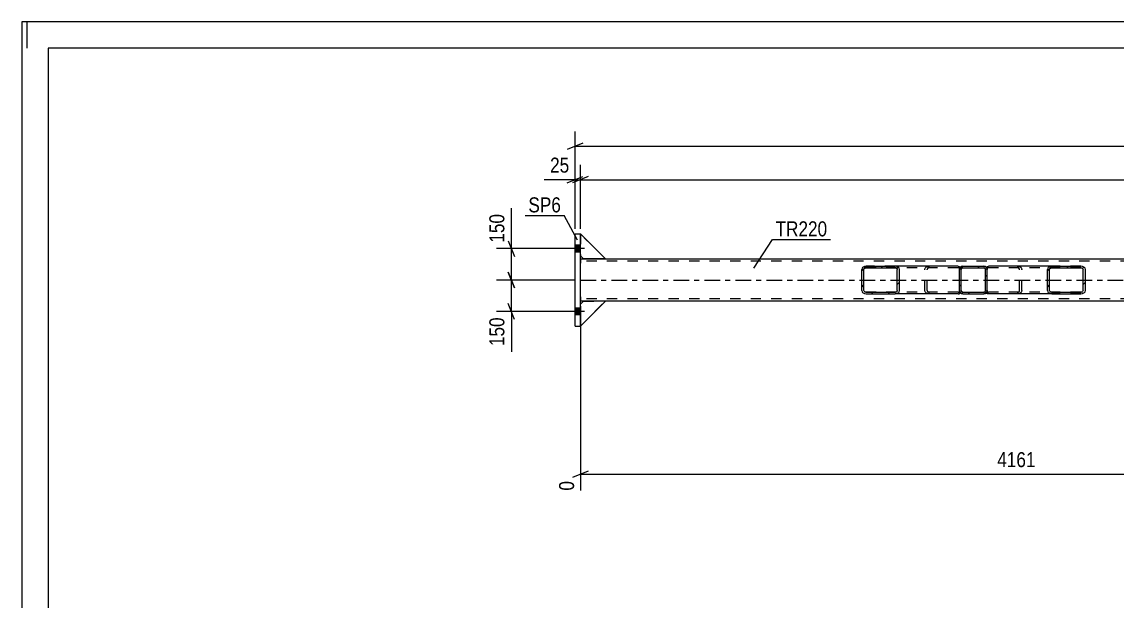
# Model space of a CAD drawing. Header units: millimetres. Extents: x -107 to 734, y -429 to 165.
# Drawn here: x -106.6 to 102.5, y 54.8 to 165.3 of the extents above; entities that cross this region are included whole.
import ezdxf

# ---------------------------------------------------------------- set-up
doc = ezdxf.new("R2010")
doc.units = ezdxf.units.MM
doc.linetypes.add('DXK_LINE_DOT2', pattern=[3.9198, 1.9599, -1.9599])
doc.linetypes.add('DXK_LINE_DOT3', pattern=[5.9187, 2.979, -0.9799, 0.9799, -0.9799])
doc.styles.add('Arial Narrow', font='ARIALN.TTF', dxfattribs={"height": 0.2})

# ---------------------------------------------------------------- blocks, each defined once
blk = doc.blocks.new('Unknown-761544594-1163')
at = {"color": 5, "linetype": 'Continuous'}
for p, q in [((734.4, 165.33), (-106.6, 165.33)), ((-106.6, 165.33), (-106.6, -428.67)), ((-105.6, 160.33), (-105.6, 165.33)), ((729.4, 160.33), (-101.6, 160.33)), ((-101.6, 160.33), (-101.6, -423.67))]:
    blk.add_line(p, q, dxfattribs=at)
blk = doc.blocks.new('Bolt-761544594-4885 - 4872')
at = {"linetype": 'Continuous'}
for points in [[(0, 121.4), (0, 122.72), (-1, 122.72), (-1, 121.4)], [(0.01, 121.4), (0.01, 122.72), (-0.99, 122.72), (-0.99, 121.4)], [(0, 109.4), (0, 110.72), (-1, 110.72), (-1, 109.4)], [(0.01, 109.4), (0.01, 110.72), (-0.99, 110.72), (-0.99, 109.4)]]:
    blk.add_hatch(color=1, dxfattribs=at).paths.add_polyline_path(points)
at = {"color": 1, "linetype": 'Continuous'}
for p, q in [((0.76, 122.06), (-4, 122.06)), ((0.77, 122.06), (-3.99, 122.06)), ((0, 122.72), (-1, 122.72)), ((0, 121.4), (-1, 121.4)), ((0.01, 122.72), (-0.99, 122.72)), ((0.01, 121.4), (-0.99, 121.4)), ((0.76, 110.06), (-4, 110.06)), ((0.77, 110.06), (-3.99, 110.06)), ((0, 110.72), (-1, 110.72)), ((0, 109.4), (-1, 109.4)), ((0.01, 110.72), (-0.99, 110.72)), ((0.01, 109.4), (-0.99, 109.4))]:
    blk.add_line(p, q, dxfattribs=at)
blk = doc.blocks.new('Part-761544594-4912 - 4872')
at = {"color": 7, "linetype": 'DXK_LINE_DOT2'}
for p, q in [((0, 120.06), (0.01, 120.06)), ((0.01, 120.06), (0, 120.06)), ((0, 120.06), (0, 120)), ((0, 120), (0, 119.83)), ((0, 119.83), (0, 119.57)), ((0, 119.66), (0.01, 119.66)), ((563.65, 119.66), (0, 119.66)), ((0, 119.63), (0, 119.66)), ((0, 119.54), (0, 119.63)), ((0, 119.57), (0, 119.26)), ((0, 119.41), (0, 119.54)), ((0, 119.26), (0, 119.41)), ((0, 112.86), (0, 119.26)), ((0, 112.86), (0, 119.26)), ((0.01, 120.06), (0.01, 120.06)), ((0.01, 120), (0.01, 120.06)), ((0.01, 119.83), (0.01, 120)), ((0.01, 119.57), (0.01, 119.83)), ((0.01, 119.66), (0.01, 119.63)), ((0.01, 119.63), (0.01, 119.54)), ((0.01, 119.26), (0.01, 119.57)), ((0.01, 119.54), (0.01, 119.41)), ((0.01, 119.41), (0.01, 119.26)), ((0.01, 112.86), (0.01, 119.26)), ((0, 112.71), (0, 112.86)), ((0, 112.86), (0, 112.56)), ((0, 112.58), (0, 112.71)), ((0, 112.49), (0, 112.58)), ((0, 112.56), (0, 112.3)), ((0, 112.46), (0, 112.49)), ((0, 112.46), (0.01, 112.46)), ((563.65, 112.46), (0, 112.46)), ((0, 112.3), (0, 112.12)), ((0, 112.12), (0, 112.06)), ((0, 112.06), (0.01, 112.06)), ((0.01, 112.06), (0, 112.06)), ((0.01, 112.86), (0.01, 112.71)), ((0.01, 112.56), (0.01, 112.86)), ((0.01, 112.71), (0.01, 112.58)), ((0.01, 112.58), (0.01, 112.49)), ((0.01, 112.3), (0.01, 112.56)), ((0.01, 112.49), (0.01, 112.46)), ((0.01, 112.12), (0.01, 112.3)), ((0.01, 112.06), (0.01, 112.12)), ((0.01, 112.06), (0.01, 112.06)), ((4.81, 112.06), (0.61, 112.06))]:
    blk.add_line(p, q, dxfattribs=at)
at = {"color": 2, "linetype": 'Continuous'}
for p, q in [((563.65, 120.06), (0.01, 120.06)), ((0.01, 112.86), (0.01, 119.26)), ((0.61, 112.06), (0.01, 112.06)), ((563.65, 112.06), (4.81, 112.06))]:
    blk.add_line(p, q, dxfattribs=at)
at = {"color": 7, "linetype": 'DXK_LINE_DOT3'}
blk.add_line((0.01, 116.06), (563.65, 116.06), dxfattribs=at)
blk = doc.blocks.new('Part-761544594-4914 - 4872')
at = {"color": 2, "linetype": 'Continuous'}
for p, q in [((4.81, 120.09), (0.01, 124.89)), ((0.01, 124.89), (0.01, 124.86)), ((0.01, 124.89), (0.01, 124.86)), ((0.01, 120.69), (0.61, 120.09)), ((4.81, 120.09), (0.61, 120.09))]:
    blk.add_line(p, q, dxfattribs=at)
at = {"color": 7, "linetype": 'DXK_LINE_DOT2'}
for p, q in [((0.01, 124.89), (0.01, 124.89)), ((0.01, 124.89), (4.81, 120.09)), ((0.01, 124.86), (0.01, 120.69)), ((0.01, 124.86), (0.01, 120.69)), ((0.01, 120.69), (0.01, 120.69)), ((0.01, 120.69), (0.01, 120.69)), ((0.61, 120.09), (0.01, 120.69)), ((0.61, 120.09), (0.61, 120.09)), ((0.61, 120.09), (0.61, 120.09))]:
    blk.add_line(p, q, dxfattribs=at)
blk = doc.blocks.new('Part-761544594-4926 - 4872')
at = {"color": 2, "linetype": 'Continuous'}
for p, q in [((0.01, 111.46), (0.61, 112.06)), ((0.01, 107.26), (4.81, 112.06)), ((4.81, 112.06), (0.61, 112.06))]:
    blk.add_line(p, q, dxfattribs=at)
at = {"color": 7, "linetype": 'DXK_LINE_DOT2'}
for p, q in [((0.01, 111.46), (0.61, 112.06)), ((4.81, 112.06), (0.01, 107.26)), ((0.01, 107.26), (0.01, 111.46)), ((0.01, 111.46), (0.01, 111.46)), ((0.01, 111.46), (0.01, 111.46)), ((0.01, 107.26), (0.01, 111.46)), ((0.61, 112.06), (0.61, 112.06)), ((0.01, 107.26), (0.01, 107.26)), ((0.01, 107.26), (0.01, 107.26))]:
    blk.add_line(p, q, dxfattribs=at)
blk = doc.blocks.new('Part-761544594-5003 - 4872')
at = {"color": 7, "linetype": 'DXK_LINE_DOT2'}
for p, q in [((0, 111.46), (0.01, 111.47)), ((0, 111.46), (0.01, 111.47)), ((0, 107.26), (0, 111.46)), ((0, 111.46), (0, 111.46)), ((0, 107.26), (0, 111.46)), ((0.01, 111.47), (0.6, 112.06)), ((0.01, 107.27), (4.8, 112.06)), ((0.01, 107.27), (4.8, 112.06)), ((0.6, 112.06), (4.8, 112.06)), ((0, 107.26), (0.01, 107.27)), ((0, 107.26), (0.01, 107.27)), ((0, 107.26), (0, 107.26))]:
    blk.add_line(p, q, dxfattribs=at)
at = {"color": 2, "linetype": 'Continuous'}
blk.add_line((0.01, 111.47), (0.6, 112.06), dxfattribs=at)
blk = doc.blocks.new('Part-761544594-5004 - 4872')
at = {"color": 2, "linetype": 'Continuous'}
blk.add_line((0.01, 111.47), (0.61, 112.06), dxfattribs=at)
at = {"color": 7, "linetype": 'DXK_LINE_DOT2'}
for p, q in [((0.01, 111.46), (0.61, 112.06)), ((0.01, 107.27), (4.81, 112.06)), ((0.01, 107.27), (4.81, 112.06)), ((0.01, 111.46), (0.01, 111.47)), ((0.01, 107.26), (0.01, 111.46)), ((0.01, 111.46), (0.01, 111.46)), ((0.01, 107.26), (0.01, 111.46)), ((0.61, 112.06), (4.81, 112.06)), ((0.01, 107.26), (0.01, 107.27)), ((0.01, 107.26), (0.01, 107.27)), ((0.01, 107.26), (0.01, 107.26))]:
    blk.add_line(p, q, dxfattribs=at)
blk = doc.blocks.new('Part-761544594-5009 - 4872')
at = {"linetype": 'Continuous'}
h = blk.add_hatch(dxfattribs=at)
h.set_pattern_fill('', scale=0.7, style=0, pattern_type=0)
h.set_pattern_definition([(45, (90.0232, 118.7013), (-1.57154, 1.57154), [])])
h.paths.add_polyline_path([(95.52, 118.7), (90.02, 118.7), (89.69, 118.65), (89.4, 118.51), (89.21, 118.31), (89.14, 118.06), (89.14, 114.06), (89.21, 113.82), (89.4, 113.61), (89.69, 113.47), (90.02, 113.42), (95.52, 113.42), (95.86, 113.47), (96.14, 113.61), (96.33, 113.82), (96.4, 114.06), (96.4, 118.06), (96.33, 118.31), (96.14, 118.51), (95.86, 118.65)])
h.paths.add_polyline_path([(95.83, 118.29), (95.93, 118.18), (95.96, 118.06), (95.96, 114.06), (95.93, 113.94), (95.83, 113.84), (95.69, 113.77), (95.52, 113.74), (90.02, 113.74), (89.85, 113.77), (89.71, 113.84), (89.62, 113.94), (89.58, 114.06), (89.58, 118.06), (89.62, 118.18), (89.71, 118.29), (89.85, 118.36), (90.02, 118.38), (95.52, 118.38), (95.69, 118.36)])
at = {"color": 2, "linetype": 'Continuous'}
for p, q in [((77.65, 118.66), (77.91, 118.7)), ((77.65, 118.65), (77.65, 118.66)), ((77.65, 118.51), (77.65, 118.65)), ((77.65, 118.51), (77.65, 118.31)), ((77.65, 118.31), (77.65, 118.51)), ((77.65, 118.31), (77.65, 118.13)), ((77.65, 118.31), (77.65, 118.29)), ((77.65, 118.29), (77.65, 118.18)), ((77.65, 118.18), (77.65, 118.13)), ((90.02, 118.7), (77.91, 118.7)), ((89.21, 118.31), (89.14, 118.06)), ((89.14, 114.06), (89.14, 118.06)), ((89.58, 118.06), (89.62, 118.18)), ((89.58, 114.06), (89.58, 118.06)), ((90.02, 118.7), (89.69, 118.65)), ((89.85, 118.36), (90.02, 118.38)), ((90.02, 118.7), (95.52, 118.7)), ((90.02, 118.38), (95.52, 118.38)), ((95.86, 118.65), (95.52, 118.7)), ((95.52, 118.38), (95.69, 118.36)), ((95.93, 118.18), (95.96, 118.06)), ((95.96, 114.06), (95.96, 118.06)), ((96.4, 118.06), (96.33, 118.31)), ((96.4, 114.06), (96.4, 118.06)), ((77.65, 113.94), (77.65, 113.99)), ((77.65, 113.82), (77.65, 113.99)), ((77.65, 113.94), (77.65, 113.84)), ((77.65, 113.84), (77.65, 113.81)), ((77.65, 113.61), (77.65, 113.82)), ((77.65, 113.61), (77.65, 113.81)), ((77.65, 113.47), (77.65, 113.61)), ((77.65, 113.46), (77.65, 113.47)), ((77.91, 113.42), (77.65, 113.46)), ((90.02, 113.42), (77.91, 113.42)), ((89.14, 114.06), (89.21, 113.82)), ((89.62, 113.94), (89.58, 114.06)), ((89.69, 113.47), (90.02, 113.42)), ((90.02, 113.74), (89.85, 113.77)), ((90.02, 113.74), (95.52, 113.74)), ((90.02, 113.42), (95.52, 113.42)), ((95.69, 113.77), (95.52, 113.74)), ((95.52, 113.42), (95.86, 113.47)), ((95.96, 114.06), (95.93, 113.94)), ((96.33, 113.82), (96.4, 114.06))]:
    blk.add_line(p, q, dxfattribs=at)
at = {"color": 7, "linetype": 'DXK_LINE_DOT2'}
for p, q in [((77.65, 118.66), (77.65, 118.51)), ((77.74, 118.36), (77.65, 118.31)), ((77.65, 118.13), (77.65, 118.06)), ((77.65, 118.13), (77.65, 118.06)), ((77.65, 114.06), (77.65, 118.06)), ((77.65, 114.06), (77.65, 118.06)), ((77.91, 118.38), (77.74, 118.36)), ((95.52, 118.38), (77.91, 118.38)), ((83.4, 118.7), (83.74, 118.65)), ((83.57, 118.36), (83.4, 118.38)), ((83.84, 118.06), (83.81, 118.18)), ((83.84, 114.06), (83.84, 118.06)), ((84.21, 118.31), (84.28, 118.06)), ((84.28, 114.06), (84.28, 118.06)), ((95.52, 118.7), (90.02, 118.7)), ((77.65, 113.99), (77.65, 114.06)), ((77.65, 113.99), (77.65, 114.06)), ((77.65, 113.81), (77.74, 113.77)), ((77.65, 113.46), (77.65, 113.61)), ((77.74, 113.77), (77.91, 113.74)), ((95.52, 113.74), (77.91, 113.74)), ((83.4, 113.74), (83.57, 113.77)), ((83.74, 113.47), (83.4, 113.42)), ((83.81, 113.94), (83.84, 114.06)), ((84.28, 114.06), (84.21, 113.82)), ((95.52, 113.42), (90.02, 113.42))]:
    blk.add_line(p, q, dxfattribs=at)
for centre, radius, start, end in [((83.47, 117.97), 0.401, 32.4104, 75.4453), ((83.54, 117.88), 0.802, 32.4104, 75.4453), ((83.47, 114.15), 0.401, 284.5547, 327.5896), ((83.54, 114.25), 0.802, 284.5547, 327.5896)]:
    blk.add_arc(centre, radius, start, end, dxfattribs=at)
at = {"color": 2, "linetype": 'Continuous'}
for centre, radius, start, end in [((89.89, 117.88), 0.803, 104.5326, 147.5549), ((89.96, 117.97), 0.401, 104.5326, 147.5549), ((95.59, 117.97), 0.401, 32.4451, 75.4674), ((95.66, 117.88), 0.803, 32.4451, 75.4674), ((89.89, 114.25), 0.803, 212.4451, 255.4674), ((89.96, 114.15), 0.401, 212.4451, 255.4674), ((95.59, 114.15), 0.401, 284.5326, 327.5549), ((95.66, 114.25), 0.803, 284.5326, 327.5549)]:
    blk.add_arc(centre, radius, start, end, dxfattribs=at)
blk = doc.blocks.new('Part-761544594-4955 - 4872')
at = {"color": 2, "linetype": 'Continuous'}
for p, q in [((-1, 124.86), (0.01, 124.86)), ((-1, 107.26), (-1, 124.86)), ((-0.99, 107.26), (-0.99, 124.86)), ((0.01, 107.26), (0.01, 124.86)), ((-1, 107.26), (0.01, 107.26))]:
    blk.add_line(p, q, dxfattribs=at)
at = {"color": 7, "linetype": 'DXK_LINE_DOT2'}
blk.add_line((0, 107.26), (0, 124.86), dxfattribs=at)
blk = doc.blocks.new('Part-761544594-4957 - 4872')
at = {"color": 2, "linetype": 'Continuous'}
for p, q in [((0, 124.89), (0.01, 124.89)), ((0, 124.89), (0, 124.86)), ((0, 124.89), (0, 124.86)), ((0.01, 120.68), (0.6, 120.09)), ((0.6, 120.09), (0.61, 120.09))]:
    blk.add_line(p, q, dxfattribs=at)
at = {"color": 7, "linetype": 'DXK_LINE_DOT2'}
for p, q in [((0, 124.89), (0, 124.89)), ((0, 124.89), (4.8, 120.09)), ((0, 124.86), (0, 120.69)), ((0, 124.86), (0, 120.69)), ((0.01, 124.89), (4.8, 120.09)), ((0, 120.69), (0.01, 120.68)), ((0, 120.69), (0, 120.69)), ((0, 120.69), (0.6, 120.09)), ((4.8, 120.09), (0.6, 120.09))]:
    blk.add_line(p, q, dxfattribs=at)
blk = doc.blocks.new('Part-761544594-4958 - 4872')
at = {"color": 2, "linetype": 'Continuous'}
for p, q in [((0.01, 124.89), (0.01, 124.89)), ((0.01, 124.89), (0.01, 124.86)), ((0.01, 124.89), (0.01, 124.86)), ((0.01, 120.69), (0.61, 120.09)), ((0.61, 120.09), (0.61, 120.09))]:
    blk.add_line(p, q, dxfattribs=at)
at = {"color": 7, "linetype": 'DXK_LINE_DOT2'}
for p, q in [((0.01, 124.89), (4.81, 120.09)), ((0.01, 124.89), (0.01, 124.89)), ((0.01, 124.89), (4.81, 120.09)), ((0.01, 124.86), (0.01, 120.69)), ((0.01, 124.86), (0.01, 120.69)), ((0.01, 120.69), (0.01, 120.69)), ((0.01, 120.69), (0.01, 120.69)), ((0.01, 120.69), (0.61, 120.09)), ((4.81, 120.09), (0.61, 120.09))]:
    blk.add_line(p, q, dxfattribs=at)
blk = doc.blocks.new('Part-761544594-4981 - 4872')
at = {"linetype": 'Continuous'}
h = blk.add_hatch(dxfattribs=at)
h.set_pattern_fill('', scale=0.7, style=0, pattern_type=0)
h.set_pattern_definition([(45, (73.0276, 118.7013), (-1.57154, 1.57154), [])])
h.paths.add_polyline_path([(77.03, 118.7), (73.03, 118.7), (72.78, 118.65), (72.58, 118.51), (72.44, 118.31), (72.39, 118.06), (72.39, 114.06), (72.44, 113.82), (72.58, 113.61), (72.78, 113.47), (73.03, 113.42), (77.03, 113.42), (77.27, 113.47), (77.48, 113.61), (77.62, 113.82), (77.67, 114.06), (77.67, 118.06), (77.62, 118.31), (77.48, 118.51), (77.27, 118.65)])
h.paths.add_polyline_path([(77.25, 118.29), (77.32, 118.18), (77.35, 118.06), (77.35, 114.06), (77.32, 113.94), (77.25, 113.84), (77.15, 113.77), (77.03, 113.74), (73.03, 113.74), (72.91, 113.77), (72.8, 113.84), (72.73, 113.94), (72.71, 114.06), (72.71, 118.06), (72.73, 118.18), (72.8, 118.29), (72.91, 118.36), (73.03, 118.38), (77.03, 118.38), (77.15, 118.36)])
at = {"color": 2, "linetype": 'Continuous'}
for p, q in [((72.37, 118.06), (72.42, 118.31)), ((72.37, 118.06), (72.39, 118.06)), ((72.44, 118.31), (72.39, 118.06)), ((72.39, 114.06), (72.39, 118.06)), ((72.71, 118.06), (72.73, 118.18)), ((72.71, 114.06), (72.71, 118.06)), ((72.77, 118.65), (73.01, 118.7)), ((73.03, 118.7), (72.78, 118.65)), ((72.91, 118.36), (73.03, 118.38)), ((73.01, 118.7), (73.03, 118.7)), ((73.03, 118.7), (73.01, 118.7)), ((73.03, 118.7), (77.03, 118.7)), ((73.03, 118.38), (77.03, 118.38)), ((77.14, 118.36), (77.01, 118.38)), ((77.27, 118.65), (77.03, 118.7)), ((77.03, 118.38), (77.15, 118.36)), ((77.33, 118.06), (77.31, 118.18)), ((77.32, 118.18), (77.35, 118.06)), ((77.33, 118.06), (77.35, 118.06)), ((77.33, 114.06), (77.33, 118.06)), ((77.35, 114.06), (77.35, 118.06)), ((77.67, 118.06), (77.62, 118.31)), ((77.67, 114.06), (77.67, 118.06)), ((72.37, 114.06), (72.39, 114.06)), ((72.42, 113.82), (72.37, 114.06)), ((72.39, 114.06), (72.44, 113.82)), ((72.73, 113.94), (72.71, 114.06)), ((73.01, 113.42), (72.77, 113.47)), ((72.78, 113.47), (73.03, 113.42)), ((73.03, 113.74), (72.91, 113.77)), ((73.01, 113.42), (73.03, 113.42)), ((73.03, 113.42), (73.01, 113.42)), ((73.03, 113.74), (77.03, 113.74)), ((73.03, 113.42), (77.03, 113.42)), ((77.01, 113.74), (77.14, 113.77)), ((77.15, 113.77), (77.03, 113.74)), ((77.03, 113.42), (77.27, 113.47)), ((77.31, 113.94), (77.33, 114.06)), ((77.35, 114.06), (77.32, 113.94)), ((77.33, 114.06), (77.35, 114.06)), ((77.62, 113.82), (77.67, 114.06))]:
    blk.add_line(p, q, dxfattribs=at)
at = {"color": 7, "linetype": 'DXK_LINE_DOT2'}
for p, q in [((72.37, 114.06), (72.37, 118.06)), ((72.37, 118.06), (72.37, 118.06)), ((72.37, 118.06), (72.37, 118.06)), ((72.72, 118.18), (72.69, 118.06)), ((72.69, 118.06), (72.71, 118.06)), ((72.69, 114.06), (72.69, 118.06)), ((73.01, 118.38), (72.89, 118.36)), ((73.01, 118.38), (73.03, 118.38)), ((73.01, 118.38), (77.01, 118.38)), ((73.03, 118.7), (77.03, 118.7)), ((77.01, 118.7), (77.26, 118.65)), ((77.01, 118.38), (77.03, 118.38)), ((77.6, 118.31), (77.65, 118.06)), ((77.65, 114.06), (77.65, 118.06)), ((77.65, 118.06), (77.67, 118.06)), ((72.37, 114.06), (72.37, 114.06)), ((72.37, 114.06), (72.37, 114.06)), ((72.69, 114.06), (72.71, 114.06)), ((72.69, 114.06), (72.72, 113.94)), ((72.89, 113.77), (73.01, 113.74)), ((73.01, 113.74), (73.03, 113.74)), ((73.01, 113.74), (77.01, 113.74)), ((73.03, 113.42), (77.03, 113.42)), ((77.01, 113.74), (77.03, 113.74)), ((77.26, 113.47), (77.01, 113.42)), ((77.65, 114.06), (77.6, 113.82)), ((77.65, 114.06), (77.67, 114.06))]:
    blk.add_line(p, q, dxfattribs=at)
at = {"color": 2, "linetype": 'Continuous'}
for centre, radius, start, end in [((73.01, 118.06), 0.64, 112.5, 157.5), ((73.03, 118.06), 0.64, 112.5, 157.5), ((73.03, 118.06), 0.32, 112.5, 157.5), ((77.01, 118.06), 0.32, 22.5, 67.5), ((77.03, 118.06), 0.32, 22.5, 67.5), ((77.03, 118.06), 0.64, 22.5, 67.5), ((73.01, 114.06), 0.64, 202.5, 247.5), ((73.03, 114.06), 0.64, 202.5, 247.5), ((73.03, 114.06), 0.32, 202.5, 247.5), ((77.01, 114.06), 0.32, 292.5, 337.5), ((77.03, 114.06), 0.32, 292.5, 337.5), ((77.03, 114.06), 0.64, 292.5, 337.5)]:
    blk.add_arc(centre, radius, start, end, dxfattribs=at)
at = {"color": 7, "linetype": 'DXK_LINE_DOT2'}
for centre, radius, start, end in [((73.01, 118.06), 0.32, 112.5, 157.5), ((77.01, 118.06), 0.64, 22.5, 67.5), ((73.01, 114.06), 0.32, 202.5, 247.5), ((77.01, 114.06), 0.64, 292.5, 337.5)]:
    blk.add_arc(centre, radius, start, end, dxfattribs=at)
blk = doc.blocks.new('Part-761544594-5011 - 4872')
at = {"linetype": 'Continuous'}
h = blk.add_hatch(dxfattribs=at)
h.set_pattern_fill('', scale=0.7, style=0, pattern_type=0)
h.set_pattern_definition([(45, (54.5773, 118.7013), (-1.57154, 1.57154), [])])
h.paths.add_polyline_path([(60.06, 118.7), (54.58, 118.7), (54.24, 118.65), (53.96, 118.51), (53.77, 118.31), (53.7, 118.06), (53.7, 114.06), (53.77, 113.82), (53.96, 113.61), (54.24, 113.47), (54.58, 113.42), (60.06, 113.42), (60.4, 113.47), (60.68, 113.61), (60.87, 113.82), (60.94, 114.06), (60.94, 118.06), (60.87, 118.31), (60.68, 118.51), (60.4, 118.65)])
h.paths.add_polyline_path([(60.37, 118.29), (60.47, 118.18), (60.5, 118.06), (60.5, 114.06), (60.47, 113.94), (60.37, 113.84), (60.23, 113.77), (60.06, 113.74), (54.58, 113.74), (54.41, 113.77), (54.27, 113.84), (54.17, 113.94), (54.14, 114.06), (54.14, 118.06), (54.17, 118.18), (54.27, 118.29), (54.41, 118.36), (54.58, 118.38), (60.06, 118.38), (60.23, 118.36)])
at = {"color": 2, "linetype": 'Continuous'}
for p, q in [((53.77, 118.31), (53.7, 118.06)), ((53.7, 114.06), (53.7, 118.06)), ((54.14, 118.06), (54.17, 118.18)), ((54.14, 114.06), (54.14, 118.06)), ((54.58, 118.7), (54.24, 118.65)), ((54.41, 118.36), (54.58, 118.38)), ((54.58, 118.7), (60.06, 118.7)), ((54.58, 118.38), (60.06, 118.38)), ((72.12, 118.7), (60.06, 118.7)), ((60.4, 118.65), (60.06, 118.7)), ((60.06, 118.38), (60.23, 118.36)), ((60.47, 118.18), (60.5, 118.06)), ((60.5, 114.06), (60.5, 118.06)), ((60.94, 118.06), (60.87, 118.31)), ((60.94, 114.06), (60.94, 118.06)), ((72.12, 118.7), (72.37, 118.66)), ((72.37, 118.66), (72.37, 118.65)), ((72.37, 118.65), (72.37, 118.51)), ((72.37, 118.51), (72.37, 118.31)), ((72.37, 118.31), (72.37, 118.06)), ((72.37, 114.06), (72.37, 118.06)), ((53.7, 114.06), (53.77, 113.82)), ((54.17, 113.94), (54.14, 114.06)), ((54.24, 113.47), (54.58, 113.42)), ((54.58, 113.74), (54.41, 113.77)), ((54.58, 113.74), (60.06, 113.74)), ((54.58, 113.42), (60.06, 113.42)), ((60.23, 113.77), (60.06, 113.74)), ((60.06, 113.42), (60.4, 113.47)), ((72.12, 113.42), (60.06, 113.42)), ((60.5, 114.06), (60.47, 113.94)), ((60.87, 113.82), (60.94, 114.06)), ((72.12, 113.42), (72.37, 113.46)), ((72.37, 114.06), (72.37, 113.82)), ((72.37, 113.82), (72.37, 113.61)), ((72.37, 113.61), (72.37, 113.47)), ((72.37, 113.47), (72.37, 113.46))]:
    blk.add_line(p, q, dxfattribs=at)
at = {"color": 7, "linetype": 'DXK_LINE_DOT2'}
for p, q in [((60.06, 118.7), (54.58, 118.7)), ((72.12, 118.38), (54.58, 118.38)), ((65.75, 118.06), (65.81, 118.31)), ((65.75, 114.06), (65.75, 118.06)), ((66.22, 118.18), (66.19, 118.06)), ((66.19, 114.06), (66.19, 118.06)), ((66.29, 118.65), (66.62, 118.7)), ((66.62, 118.38), (66.46, 118.36)), ((72.28, 118.36), (72.12, 118.38)), ((72.37, 118.31), (72.28, 118.36)), ((72.37, 118.66), (72.37, 118.31)), ((72.37, 118.29), (72.37, 118.31)), ((72.37, 118.31), (72.37, 118.31)), ((72.37, 118.18), (72.37, 118.29)), ((72.37, 118.06), (72.37, 118.18)), ((72.37, 114.06), (72.37, 118.06)), ((72.12, 113.74), (54.58, 113.74)), ((54.58, 113.42), (60.06, 113.42)), ((65.81, 113.82), (65.75, 114.06)), ((66.19, 114.06), (66.22, 113.94)), ((66.62, 113.42), (66.29, 113.47)), ((66.46, 113.77), (66.62, 113.74)), ((72.12, 113.74), (72.28, 113.77)), ((72.28, 113.77), (72.37, 113.81)), ((72.37, 113.94), (72.37, 114.06)), ((72.37, 113.84), (72.37, 113.94)), ((72.37, 113.81), (72.37, 113.84)), ((72.37, 113.46), (72.37, 113.81))]:
    blk.add_line(p, q, dxfattribs=at)
at = {"color": 2, "linetype": 'Continuous'}
for centre, radius, start, end in [((54.44, 117.88), 0.801, 104.5769, 147.6241), ((54.51, 117.97), 0.401, 104.5769, 147.6241), ((60.13, 117.97), 0.401, 32.3759, 75.4231), ((60.2, 117.88), 0.801, 32.3759, 75.4231), ((54.44, 114.25), 0.801, 212.3759, 255.4231), ((54.51, 114.15), 0.401, 212.3759, 255.4231), ((60.13, 114.15), 0.401, 284.5769, 327.6241), ((60.2, 114.25), 0.801, 284.5769, 327.6241)]:
    blk.add_arc(centre, radius, start, end, dxfattribs=at)
at = {"color": 7, "linetype": 'DXK_LINE_DOT2'}
for centre, radius, start, end in [((66.49, 117.88), 0.802, 104.5548, 147.5896), ((66.56, 117.97), 0.401, 104.5548, 147.5896), ((66.49, 114.25), 0.802, 212.4104, 255.4452), ((66.56, 114.15), 0.401, 212.4104, 255.4452)]:
    blk.add_arc(centre, radius, start, end, dxfattribs=at)
blk = doc.blocks.new('StraightDimension-761544594-5071 - 4872')
at = {"color": 7, "linetype": 'Continuous'}
for p, q in [((-13.76, 123.56), (-12.56, 120.56)), ((-3.99, 122.06), (-16.01, 122.06)), ((-13.16, 116.06), (-13.16, 122.06)), ((-12.56, 114.56), (-13.76, 117.56)), ((-1, 116.06), (-16.01, 116.06))]:
    blk.add_line(p, q, dxfattribs=at)
at = {"color": 0}
blk.add_wipeout([(-13.91, 129.27), (-18.11, 129.27), (-18.11, 122.59), (-13.91, 122.59)], dxfattribs=at)
at = {"color": 7, "linetype": 'Continuous'}
blk.add_line((-13.16, 122.06), (-13.16, 129.8), dxfattribs=at)
blk.add_line((-13.16, 122.06), (-13.16, 129.8), dxfattribs=at)
at = {"color": 3, "style": 'Arial Narrow'}
blk.add_text('150', height=2.863, rotation=90.0002, dxfattribs=at).set_placement((-14.51, 123.19))
blk = doc.blocks.new('StraightDimension-761544594-5078 - 4872')
at = {"color": 7, "linetype": 'Continuous'}
for p, q in [((-13.76, 117.56), (-12.56, 114.56)), ((-1, 116.06), (-16.01, 116.06)), ((-13.16, 110.06), (-13.16, 116.06)), ((-12.56, 108.56), (-13.76, 111.56)), ((-3.99, 110.06), (-16.01, 110.06))]:
    blk.add_line(p, q, dxfattribs=at)
at = {"color": 0}
blk.add_wipeout([(-13.91, 109.54), (-18.11, 109.54), (-18.11, 102.85), (-13.91, 102.85)], dxfattribs=at)
at = {"color": 7, "linetype": 'Continuous'}
blk.add_line((-13.16, 110.06), (-13.16, 102.33), dxfattribs=at)
blk.add_line((-13.16, 110.06), (-13.16, 102.33), dxfattribs=at)
at = {"color": 3, "style": 'Arial Narrow'}
blk.add_text('150', height=2.863, rotation=90.0002, dxfattribs=at).set_placement((-14.51, 103.45))
blk = doc.blocks.new('StraightDimension-761544594-7548 - 4872')
at = {"color": 7, "linetype": 'Continuous'}
for p, q in [((0.01, 125.86), (0.01, 138.06)), ((1.51, 135.81), (-1.49, 134.61)), ((0.01, 135.21), (574.55, 135.21))]:
    blk.add_line(p, q, dxfattribs=at)
blk = doc.blocks.new('StraightDimension-761544594-7549 - 4872')
at = {"color": 7, "linetype": 'Continuous'}
for p, q in [((-1, 125.86), (-1, 138.06)), ((0.01, 125.86), (0.01, 138.06)), ((-2.5, 134.61), (0.5, 135.81)), ((1.51, 135.81), (-1.49, 134.61)), ((-1, 135.21), (0.01, 135.21))]:
    blk.add_line(p, q, dxfattribs=at)
at = {"color": 0}
blk.add_wipeout([(-1.53, 135.96), (-1.53, 140.16), (-6.38, 140.16), (-6.38, 135.96)], dxfattribs=at)
at = {"color": 7, "linetype": 'Continuous'}
blk.add_line((-1, 135.21), (-6.91, 135.21), dxfattribs=at)
blk.add_line((-1, 135.21), (-6.91, 135.21), dxfattribs=at)
at = {"color": 3, "style": 'Arial Narrow'}
blk.add_text('25', height=2.863, dxfattribs=at).set_placement((-5.78, 136.56))
blk = doc.blocks.new('StraightDimension-761544594-8649 - 4872')
at = {"color": 7, "linetype": 'Continuous'}
for p, q in [((-1, 125.86), (-1, 144.44)), ((0.5, 142.19), (-2.5, 140.99)), ((-1, 141.59), (575.55, 141.59))]:
    blk.add_line(p, q, dxfattribs=at)
blk = doc.blocks.new('StraightDimension-761544594-8790 - 4872')
at = {"color": 7, "linetype": 'Continuous'}
for p, q in [((0, 111.06), (0, 75.87)), ((166.46, 109.19), (166.46, 70.39)), ((1.5, 79.6), (-1.5, 78.4)), ((164.96, 78.4), (167.96, 79.6)), ((0, 79), (166.46, 79))]:
    blk.add_line(p, q, dxfattribs=at)
at = {"color": 0}
blk.add_wipeout([(87.49, 79.75), (87.49, 83.95), (78.97, 83.95), (78.97, 79.75)], dxfattribs=at)
at = {"color": 0, "linetype": 'Continuous'}
for points in [[(-0.6, 78.3), (-4.8, 78.3), (-4.8, 75.27), (-0.6, 75.27)], [(165.86, 78.3), (161.66, 78.3), (161.66, 69.79), (165.86, 69.79)]]:
    blk.add_wipeout(points, dxfattribs=at)
at = {"color": 3, "style": 'Arial Narrow'}
blk.add_text('4161', height=2.863, dxfattribs=at).set_placement((79.57, 80.35))
at = {"color": 3, "linetype": 'Continuous', "style": 'Arial Narrow'}
for s, height, p in [('0', 2.86, (-1.2, 75.87)), ('4161', 2.863, (165.26, 70.39))]:
    blk.add_text(s, height=height, rotation=90.0002, dxfattribs=at).set_placement(p)
blk = doc.blocks.new('Mark-761544594-4908 - 4872')
at = {"color": 0}
blk.add_wipeout([(47.12, 124.4), (47.12, 127.4), (37.26, 127.4), (37.26, 124.4)], dxfattribs=at)
blk.add_wipeout([(47.12, 124.4), (47.12, 127.4), (37.26, 127.4), (37.26, 124.4)], dxfattribs=at)
at = {"color": 30, "linetype": 'Continuous'}
for p, q in [((33.13, 118.31), (36.66, 123.8)), ((36.66, 123.8), (47.72, 123.8))]:
    blk.add_line(p, q, dxfattribs=at)
at = {"color": 3, "style": 'Arial Narrow'}
blk.add_text('TR220', height=2.863, dxfattribs=at).set_placement((37.26, 124.4))
blk = doc.blocks.new('Mark-761544594-4951 - 4872')
at = {"color": 0}
blk.add_wipeout([(-3.71, 128.98), (-3.71, 131.98), (-9.92, 131.98), (-9.92, 128.98)], dxfattribs=at)
blk.add_wipeout([(-3.71, 128.98), (-3.71, 131.98), (-9.92, 131.98), (-9.92, 128.98)], dxfattribs=at)
at = {"color": 30, "linetype": 'Continuous'}
for p in [(-10.52, 128.38), (-0.56, 123.69)]:
    blk.add_line(p, (-3.11, 128.38), dxfattribs=at)
at = {"color": 3, "style": 'Arial Narrow'}
blk.add_text('SP6', height=2.863, dxfattribs=at).set_placement((-9.92, 128.98))

msp = doc.modelspace()

# ---------------------------------------------------------------- block references
for name in ['Unknown-761544594-1163', 'Part-761544594-4955 - 4872', 'Part-761544594-4957 - 4872', 'Part-761544594-4914 - 4872', 'Part-761544594-4958 - 4872', 'Bolt-761544594-4885 - 4872', 'Part-761544594-4912 - 4872', 'Part-761544594-5011 - 4872', 'Part-761544594-4981 - 4872', 'Part-761544594-5009 - 4872', 'Part-761544594-5003 - 4872', 'Part-761544594-4926 - 4872', 'Part-761544594-5004 - 4872']:
    msp.add_blockref(name, (0, 0))

# ---------------------------------------------------------------- next in the draw order: block references
msp.add_blockref('StraightDimension-761544594-5071 - 4872', (0, 0))

# ---------------------------------------------------------------- next in the draw order: block references
for name in ['StraightDimension-761544594-7548 - 4872', 'StraightDimension-761544594-5078 - 4872']:
    msp.add_blockref(name, (0, 0))

# ---------------------------------------------------------------- next in the draw order: block references
for name in ['StraightDimension-761544594-7549 - 4872', 'StraightDimension-761544594-8790 - 4872']:
    msp.add_blockref(name, (0, 0))

# ---------------------------------------------------------------- next in the draw order: block references
msp.add_blockref('StraightDimension-761544594-8649 - 4872', (0, 0))

# ---------------------------------------------------------------- next in the draw order: block references
for name in ['Mark-761544594-4951 - 4872', 'Mark-761544594-4908 - 4872']:
    msp.add_blockref(name, (0, 0))

doc.saveas('drawing.dxf')
